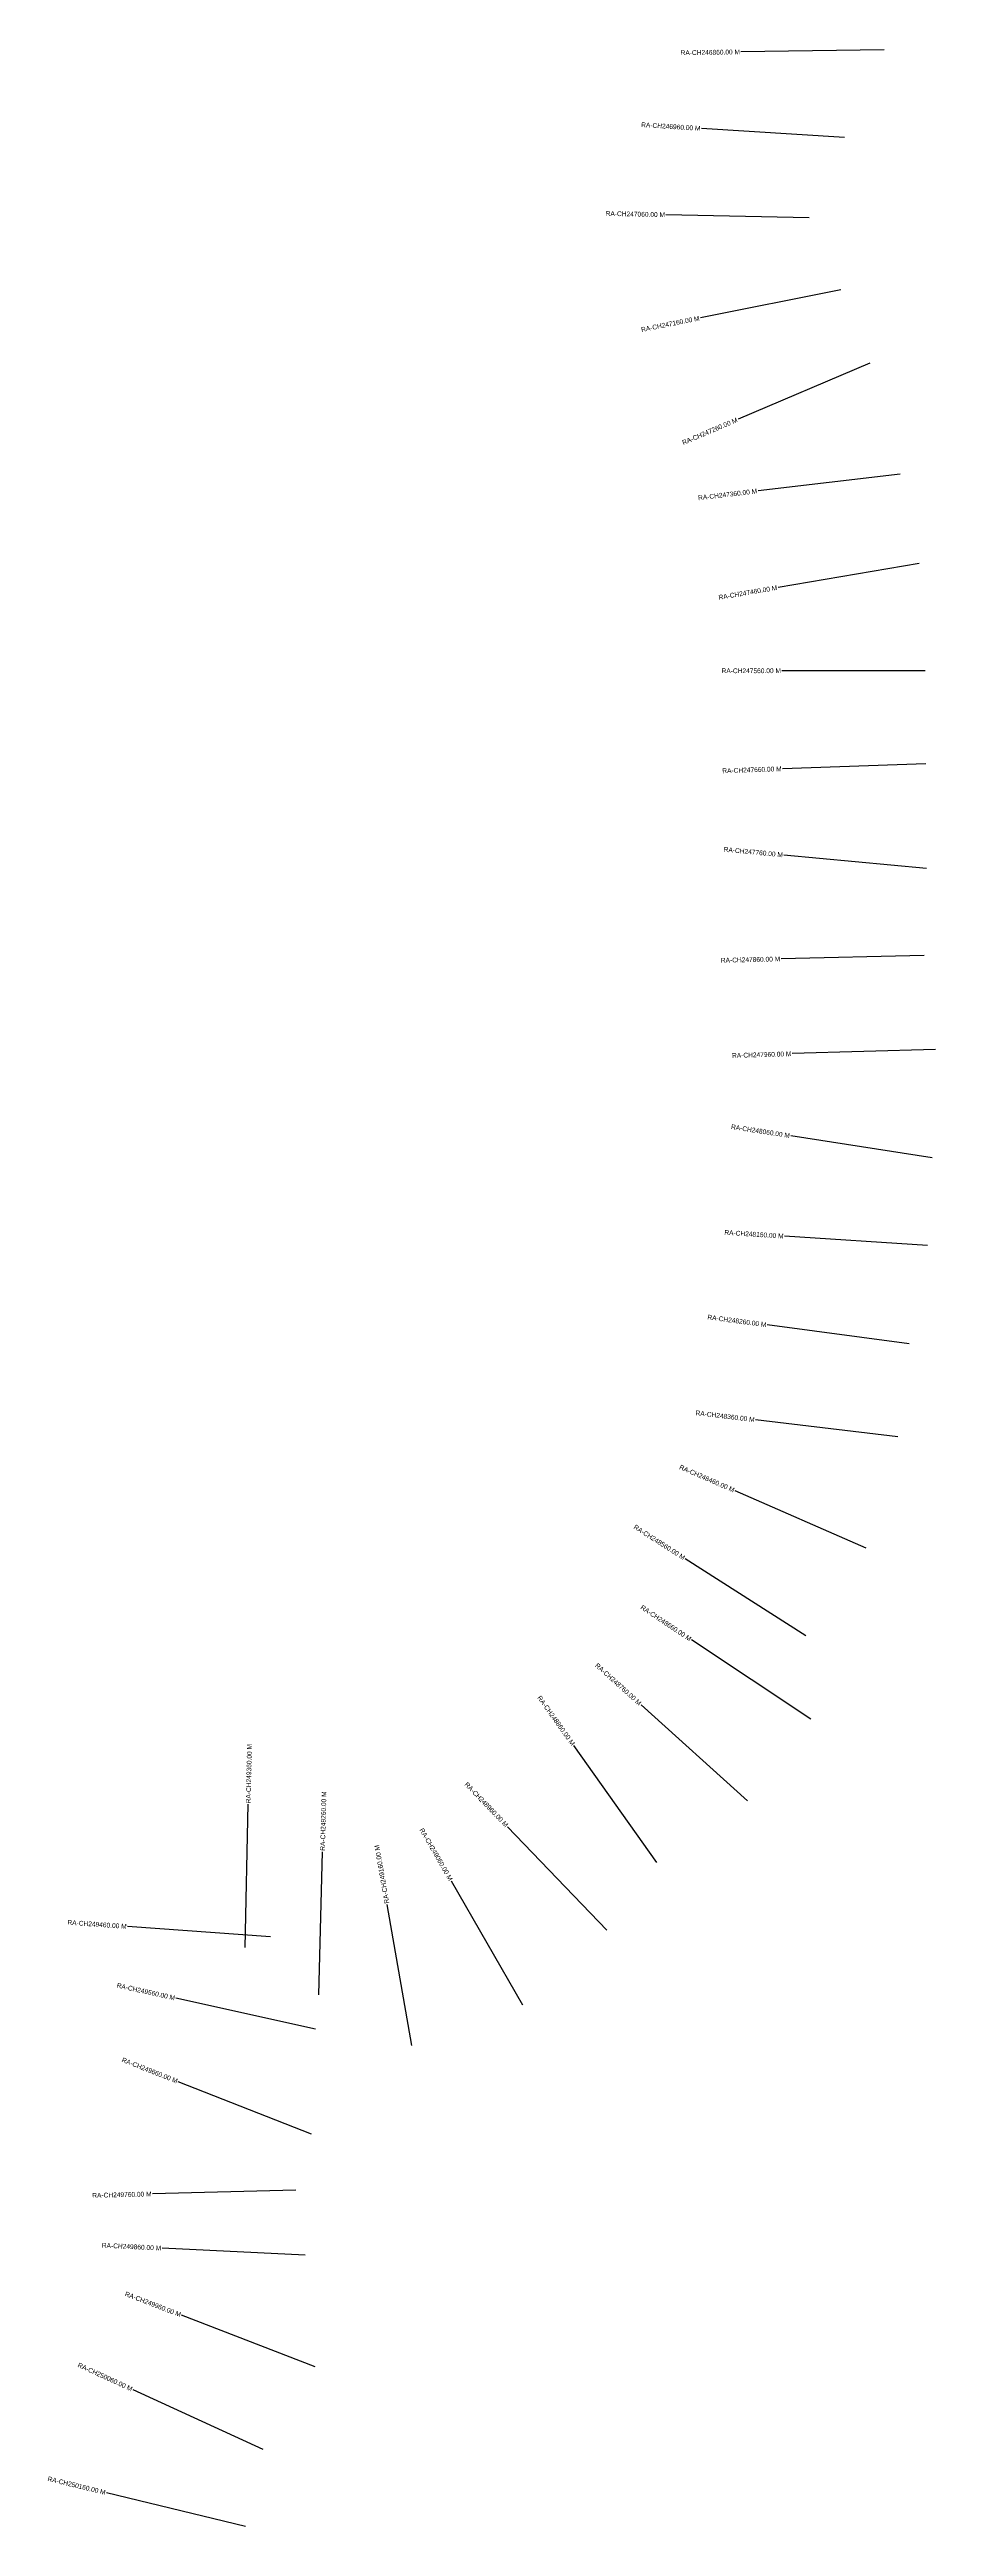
# Model space of a CAD drawing. Header units: metres. Extents: x 277547 to 282835, y 2040549 to 2045702.
# Drawn here: x 277647 to 278575, y 2043109 to 2045702 of the extents above; entities that cross this region are included whole.
import ezdxf
from ezdxf.enums import TextEntityAlignment as Align

# ---------------------------------------------------------------- set-up
doc = ezdxf.new("R2010")
doc.units = ezdxf.units.M
doc.header["$MEASUREMENT"] = 0
doc.layers.add('CS', color=134, linetype='Continuous')
doc.layers.add('CSMark', color=6, linetype='Continuous')

msp = doc.modelspace()

# ---------------------------------------------------------------- linework, layer by layer
at = {"layer": 'CS'}
for p, q in [((278521.1, 2045701.7), (278371.1, 2045699.6)), ((278479.4, 2045610.1), (278329.7, 2045619.5)), ((278442.6, 2045525.8), (278292.6, 2045529.1)), ((278475.7, 2045450.5), (278328.6, 2045421.1)), ((278506, 2045373.8), (278368.1, 2045315)), ((278538, 2045257.3), (278389, 2045239.9)), ((278557.9, 2045163.9), (278410, 2045138.8)), ((278564, 2045051.6), (278414, 2045051.6)), ((278564.7, 2044954.2), (278414.7, 2044949)), ((278565.3, 2044844.6), (278416, 2044858.7)), ((278563.1, 2044753.6), (278413.2, 2044749.9)), ((278574.8, 2044655.2), (278424.9, 2044650.7)), ((278571.5, 2044541.7), (278423.3, 2044564.6)), ((278566.5, 2044449.9), (278416.8, 2044459.5)), ((278547.4, 2044346.9), (278398.7, 2044366.7)), ((278535.4, 2044249.6), (278386.4, 2044267.3)), ((278502.4, 2044133), (278364.9, 2044193)), ((278439.2, 2044041.2), (278312.7, 2044121.9)), ((278444.2, 2043953.7), (278319.3, 2044036.8)), ((278377.9, 2043868.5), (278266.5, 2043968.9)), ((278283.1, 2043803.9), (278196.2, 2043926.2)), ((277851.9, 2043714.7), (277855.1, 2043864.7)), ((278230.7, 2043733.1), (278126.7, 2043841.2)), ((277928.9, 2043665.2), (277932.9, 2043815.1)), ((278142.7, 2043654.4), (278067.9, 2043784.4)), ((278026.6, 2043612.1), (278000.6, 2043759.8)), ((277878.4, 2043726), (277728.8, 2043736.7)), ((277925.7, 2043629.3), (277779.2, 2043661.7)), ((277921.4, 2043519.4), (277781.8, 2043574.3)), ((277904.9, 2043460.8), (277754.9, 2043456.9)), ((277914.7, 2043392.5), (277764.9, 2043399.9)), ((277925.2, 2043275.8), (277785.2, 2043329.7)), ((277870.8, 2043189.3), (277734.5, 2043251.8)), ((277852.3, 2043108.6), (277706.5, 2043143.9))]:
    msp.add_line(p, q, dxfattribs=at)

# ---------------------------------------------------------------- texts
at = {"layer": 'CSMark'}
for s, rotation, p in [('RA-CH246860.00 M', 0.803, (278370.1, 2045699.6)), ('RA-CH246960.00 M', 356.4168, (278328.7, 2045619.5)), ('RA-CH247060.00 M', 358.7437, (278291.6, 2045529.1)), ('RA-CH247160.00 M', 11.3153, (278327.6, 2045420.9)), ('RA-CH247260.00 M', 23.098, (278367.1, 2045314.6)), ('RA-CH247360.00 M', 6.6428, (278388, 2045239.8)), ('RA-CH247460.00 M', 9.633, (278409, 2045138.7)), ('RA-CH247660.00 M', 1.9939, (278413.7, 2044949)), ('RA-CH247760.00 M', 354.5741, (278415, 2044858.8)), ('RA-CH247860.00 M', 1.3931, (278412.2, 2044749.9)), ('RA-CH247960.00 M', 1.7489, (278423.9, 2044650.6)), ('RA-CH248060.00 M', 351.2042, (278422.3, 2044564.8)), ('RA-CH248160.00 M', 356.3246, (278415.8, 2044459.6)), ('RA-CH248260.00 M', 352.4247, (278397.7, 2044366.8)), ('RA-CH248360.00 M', 353.2244, (278385.4, 2044267.4)), ('RA-CH248460.00 M', 336.4544, (278364, 2044193.4)), ('RA-CH248560.00 M', 327.4765, (278311.9, 2044122.4)), ('RA-CH248660.00 M', 326.36, (278318.5, 2044037.3)), ('RA-CH248760.00 M', 317.9588, (278265.7, 2043969.6)), ('RA-CH248860.00 M', 305.4045, (278195.6, 2043927)), ('RA-CH248960.00 M', 313.8778, (278126.1, 2043842)), ('RA-CH249060.00 M', 299.9408, (278067.4, 2043785.3)), ('RA-CH249460.00 M', 355.9168, (277727.8, 2043736.8)), ('RA-CH249560.00 M', 347.5177, (277778.3, 2043661.9)), ('RA-CH249660.00 M', 338.5047, (277780.9, 2043574.7)), ('RA-CH249760.00 M', 1.505, (277753.9, 2043456.8)), ('RA-CH249860.00 M', 357.1734, (277763.9, 2043400)), ('RA-CH249960.00 M', 338.9137, (277784.3, 2043330.1)), ('RA-CH250060.00 M', 335.375, (277733.5, 2043252.2)), ('RA-CH250160.00 M', 346.3782, (277705.6, 2043144.1))]:
    msp.add_text(s, height=5, rotation=rotation, dxfattribs=at).set_placement(p, align=Align.MIDDLE_RIGHT)
msp.add_text('RA-CH247560.00 M', height=5, dxfattribs=at).set_placement((278413, 2045051.6), align=Align.MIDDLE_RIGHT)
for s, rotation, p in [('RA-CH249360.00 M', 88.7808, (277855.1, 2043865.7)), ('RA-CH249260.00 M', 88.4948, (277932.9, 2043816.1)), ('RA-CH249160.00 M', 99.9811, (278000.4, 2043760.8))]:
    msp.add_text(s, height=5, rotation=rotation, dxfattribs=at).set_placement(p, align=Align.MIDDLE_LEFT)

doc.saveas('drawing.dxf')
